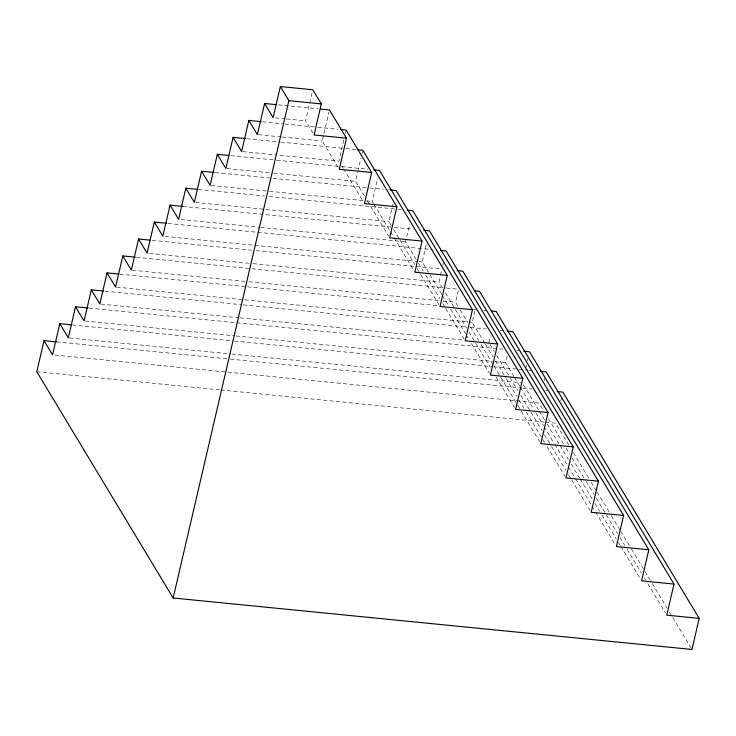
<?xml version="1.0" encoding="UTF-8"?>
<svg xmlns="http://www.w3.org/2000/svg" width="736" height="736" viewBox="0 0 736 736"><rect width="100%" height="100%" fill="white"/><g stroke="black" fill="none" stroke-linecap="round" stroke-linejoin="round"><path stroke-width="0.55" stroke-dasharray="3.68 2.76" d="M312.938 133.106L305.55 120.842L309.424 104.199M309.681 103.086L312.009 93.095M338.091 167.33L322.221 140.999L328.937 112.139M343.795 140.07L338.891 161.156L277.812 155.103M345.35 133.409L345.865 131.183M364.375 195.942L355.562 181.314L357.632 172.436M357.889 171.322L360.99 158.001M362.02 153.566L362.535 151.34M373.419 203.43L372.232 201.471L377.66 178.158M391.258 225.529L388.902 221.628L392.003 208.306M392.26 207.193L393.033 203.863M416.208 259.422L405.573 241.785L409.713 224.02M441.812 294.4L422.243 261.942L426.383 244.177M442.456 287.969L438.914 282.09L440.211 276.543M440.468 275.43L441.756 269.882M442.796 265.448L443.311 263.221M457.958 306.176L455.584 302.248L458.427 290.039M484.72 343.077L472.264 322.405L475.355 309.083M488.934 342.562L490.48 335.901M513.894 376.482L505.604 362.719L507.15 356.058M525.633 368.442L526.406 365.111M527.436 360.677L527.951 358.45M544.106 380.834L544.631 378.608M560.777 400.982L561.816 396.548M278.254 104.843L318.072 108.79M275.356 117.852L285.421 118.846M286.543 118.956L305.55 120.842M262.421 121.771L283.912 123.906M285.044 124.016L316.71 127.162M317.842 127.273L338.21 129.288M258.502 134.679L281.262 136.942M282.403 137.052L322.221 140.999M246.744 138.718L279.735 141.993M280.876 142.103L344.595 148.424M345.727 148.543L355.966 149.555M242.742 151.625L276.681 154.983M231.04 155.664L275.568 160.08M276.708 160.2L340.648 166.538M341.789 166.649L368.046 169.252M227.001 168.562L272.504 173.08M273.645 173.19L355.562 181.314M215.234 172.601L368.828 187.836M369.969 187.947L383.622 189.299M388.176 189.75L390.448 189.98M211.241 185.5L268.336 191.167M269.477 191.277L365.387 200.79M366.528 200.9L372.232 201.471M198.37 189.428L264.528 195.997M269.091 196.448L396.842 209.116M397.983 209.226L401.405 209.567M195.491 202.437L388.902 221.628M182.638 206.374L392.914 227.231M394.054 227.341L413.485 229.273M180.872 219.494L259.578 227.304M260.719 227.415L405.573 241.785M168.001 223.422L432.474 249.66M165.122 236.431L417.671 261.482M418.821 261.602L422.243 261.942M152.26 240.368L251.592 250.222M256.165 250.672L441.131 269.017M149.362 253.377L251.96 263.552M253.101 263.663L438.914 282.09M136.528 257.306L445.197 287.923M446.338 288.034L457.774 289.174M132.471 270.204L247.793 281.64M248.934 281.75L441.885 300.895M443.026 301.006L455.584 302.248M119.6 274.132L246.266 286.69M247.406 286.81L439.107 305.826M473.34 309.221L479.044 309.782M483.607 310.233L487.039 310.574M116.72 287.141L472.264 322.405M105.009 291.189L242.089 304.778M243.23 304.897L465.998 326.996M470.571 327.446L486.56 329.029M500.268 330.39L503.7 330.731M100.961 304.078L239.034 317.777M240.175 317.888L463.827 340.069M89.268 308.126L503.203 349.186M516.93 350.548L520.361 350.888M85.21 321.016L234.858 335.864M235.998 335.975L494.178 361.588M495.319 361.698L505.604 362.719M72.349 324.953L233.33 340.915M234.48 341.035L492.513 366.629M493.654 366.74L517.629 369.122M518.779 369.233L527.905 370.134M529.046 370.254L532.478 370.594M69.451 337.962L230.681 353.952M231.831 354.062L521.125 382.757M56.608 341.89L229.163 359.012M230.304 359.122L521.704 388.028M522.854 388.139L531.99 389.04M545.707 390.402L549.139 390.742M54.841 355.01L538.945 403.034L543.085 409.906M36.8 371.726L219.641 389.859M220.782 389.979L544.189 422.05M545.33 422.17L555.616 423.191L569.839 446.798M573.399 452.695L588.809 478.28M591.183 482.209L596.519 491.068M597.117 492.053L610.751 514.676M611.34 515.66L620.236 530.417M620.825 531.401L630.908 548.127M631.497 549.111L644.543 570.75M645.132 571.734L651.654 582.553M652.243 583.538L667.064 608.138M669.438 612.067L691.969 649.456M548.412 418.747L563.804 444.277M566.168 448.206L569.719 454.094M572.084 458.022L585.7 480.617M586.288 481.592L593.98 494.362M596.353 498.29L605.82 514.004M606.409 514.988L617.651 533.646M620.025 537.574L624.754 545.431M627.127 549.36L641.323 572.93M644.285 577.834L645.472 579.802M647.836 583.731L665.592 613.189M523.452 384.836L538.807 410.32M539.405 411.295L544.714 420.118M547.078 424.037L559.48 444.618M560.078 445.602L568.339 459.319M571.292 464.223L579.563 477.949M580.152 478.924L592.563 499.505M594.918 503.424L599.647 511.272M602.011 515.191L616.179 538.715M618.544 542.634L620.319 545.569M620.908 546.554L640.403 578.901M514.492 377.467L519.818 386.317M520.416 387.292L533.444 408.922M535.817 412.859L543.518 425.638M544.106 426.622L554.18 443.33M554.778 444.314L567.806 465.943M568.404 466.928L574.917 477.738M575.506 478.722L591.505 505.273M592.094 506.248L595.056 511.17M595.654 512.155L615.204 544.594M490.112 344.522L494.252 351.394M496.616 355.313L509.616 376.896M510.214 377.872L517.896 390.632M520.849 395.536L530.306 411.231M530.904 412.206L542.128 430.845M544.493 434.764L550.997 445.556M551.586 446.54L565.772 470.083M568.735 474.987L571.099 478.906M571.688 479.89L590.014 510.296M485.309 344.071L493.028 356.868M495.402 360.806L505.485 377.54M506.074 378.525L516.755 396.244M519.128 400.182L523.876 408.057M526.249 412.004L542.266 438.582M542.864 439.567L544.64 442.52M547.014 446.458L564.816 475.999M460.322 310.104L468.013 322.874M470.387 326.802L478.667 340.547M481.04 344.476L493.46 365.102M494.058 366.086L517.132 404.386M517.73 405.37L520.683 410.274M521.281 411.258L539.626 441.701M445.409 292.864L454.848 308.531M455.437 309.506L466.642 328.109M469.007 332.028L490.25 367.273M496.147 377.062L514.436 407.413M442.4 295.384L448.334 305.219M450.699 309.157L465.52 333.748M466.118 334.733L469.08 339.655M471.454 343.592L489.238 373.106M418.572 263.341L423.292 271.188M425.656 275.108L439.834 298.632M442.787 303.526L445.151 307.446M445.74 308.43L464.048 338.808M393.604 229.43L399.482 239.182M400.071 240.157L414.764 264.537M417.119 268.438L420.054 273.314M420.642 274.289L438.858 304.529M374.008 204.415L389.988 230.929M390.577 231.914L393.539 236.826M394.128 237.802L414.248 271.198M367.319 200.818L388.479 235.934M341.798 165.977L342.958 167.909M343.537 168.875L363.299 201.655"/><path stroke-width="1.1" d="M56.608 341.89L44.031 340.648L36.8 371.726L173.153 597.991L691.969 649.456L699.2 618.369L562.847 392.104L557.134 391.543M71.208 324.834L59.791 323.702L52.55 354.789L44.031 340.648M88.118 308.016L75.541 306.765L68.31 337.842L59.791 323.702M103.868 291.07L91.301 289.828L84.06 320.905L75.541 306.765M118.459 274.013L107.051 272.881L99.82 303.968L91.301 289.828M135.387 257.195L122.811 255.944L115.57 287.031L107.051 272.881M149.978 240.138L138.561 239.007L131.33 270.084L122.811 255.944M166.86 223.312L154.321 222.07L147.08 253.147L138.561 239.007M182.638 206.374L170.071 205.123L162.84 236.21L154.321 222.07M197.23 189.318L185.831 188.186L178.59 219.264L170.071 205.123M214.093 172.491L201.581 171.249L194.35 202.326L185.831 188.186M228.758 155.443L217.341 154.302L210.1 185.389L201.581 171.249M245.603 138.607L233.091 137.365L225.86 168.452L217.341 154.302M261.289 121.661L248.851 120.428L241.61 151.506L233.091 137.365M275.982 104.613L264.601 103.491L257.37 134.568L248.851 120.428M699.2 618.369L666.77 615.158L674.01 584.071L641.58 580.86L648.812 549.774L616.391 546.563L623.622 515.476L591.192 512.265L598.423 481.178L566.002 477.968L573.234 446.881L540.813 443.67L548.044 412.583L515.614 409.372L522.845 378.286L490.424 375.075L497.656 343.988L465.226 340.777L472.466 309.69L440.036 306.48L447.267 275.393L414.846 272.182L422.078 241.095L389.648 237.884L396.879 206.798L364.458 203.587L371.689 172.5L339.268 169.289L346.5 138.202L314.07 134.992L321.301 103.905L312.782 89.764L280.352 86.544L273.12 117.631L264.601 103.491M173.153 597.991L288.88 100.694L280.352 86.544M288.88 100.694L321.301 103.905M320.353 109.02L329.452 109.922L346.5 138.202M340.464 129.518L346.122 130.079L371.689 172.5M357.107 149.666L362.793 150.236L396.879 206.798M373.759 169.823L379.463 170.384L422.078 241.095M390.448 189.98L396.134 190.541L447.267 275.393M407.109 210.137L412.804 210.698L472.466 309.69M423.761 230.294L429.484 230.856L497.656 343.988M440.45 250.452L446.154 251.013L522.845 378.286M457.111 270.6L462.824 271.17L548.044 412.583M474.922 290.867L479.495 291.327L573.234 446.881M491.602 311.024L496.165 311.484L598.423 481.178M507.122 331.071L512.836 331.642L623.622 515.476M523.784 351.228L529.506 351.79L648.812 549.774M540.472 371.386L546.176 371.947L674.01 584.071"/></g></svg>
